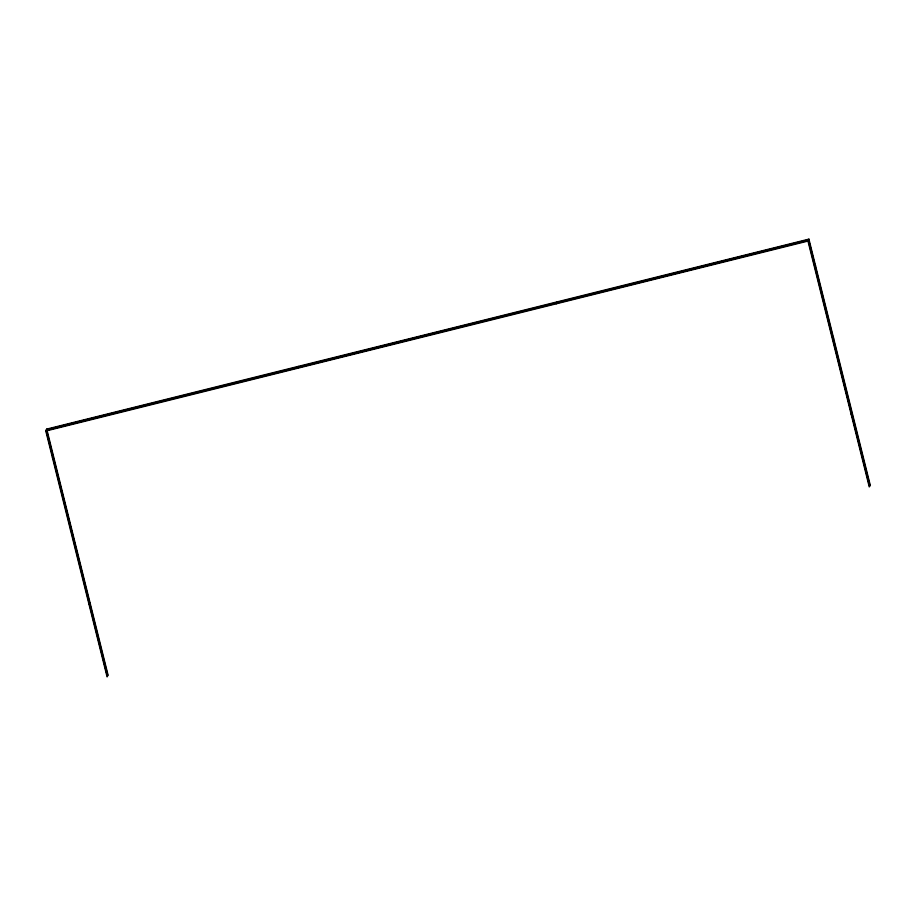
<?xml version="1.0" encoding="UTF-8"?>
<svg xmlns="http://www.w3.org/2000/svg" width="916" height="916" viewBox="0 0 916 916"><rect width="100%" height="100%" fill="white"/><g stroke="black" fill="none" stroke-linecap="round" stroke-linejoin="round"><path stroke-width="1.37" d="M46.739 429.089L108.031 674.932L107.092 676.867L45.8 431.024L46.739 429.089L808.908 239.133L870.2 484.976L869.261 486.911L807.969 241.068L808.908 239.133M52.464 457.748L53.403 455.813M70.498 530.055L71.425 528.12M89.07 604.56L90.008 602.625M297.311 368.335L298.25 366.4M556.447 303.757L557.386 301.811M814.633 267.793L815.572 265.858M832.655 340.099L833.594 338.164M851.239 414.605L852.166 412.669M45.8 431.024L807.969 241.068M869.891 485.617L808.599 239.774L46.43 429.73L107.722 675.573M869.582 486.259L808.29 240.404L46.121 430.36L107.412 676.214"/></g></svg>
